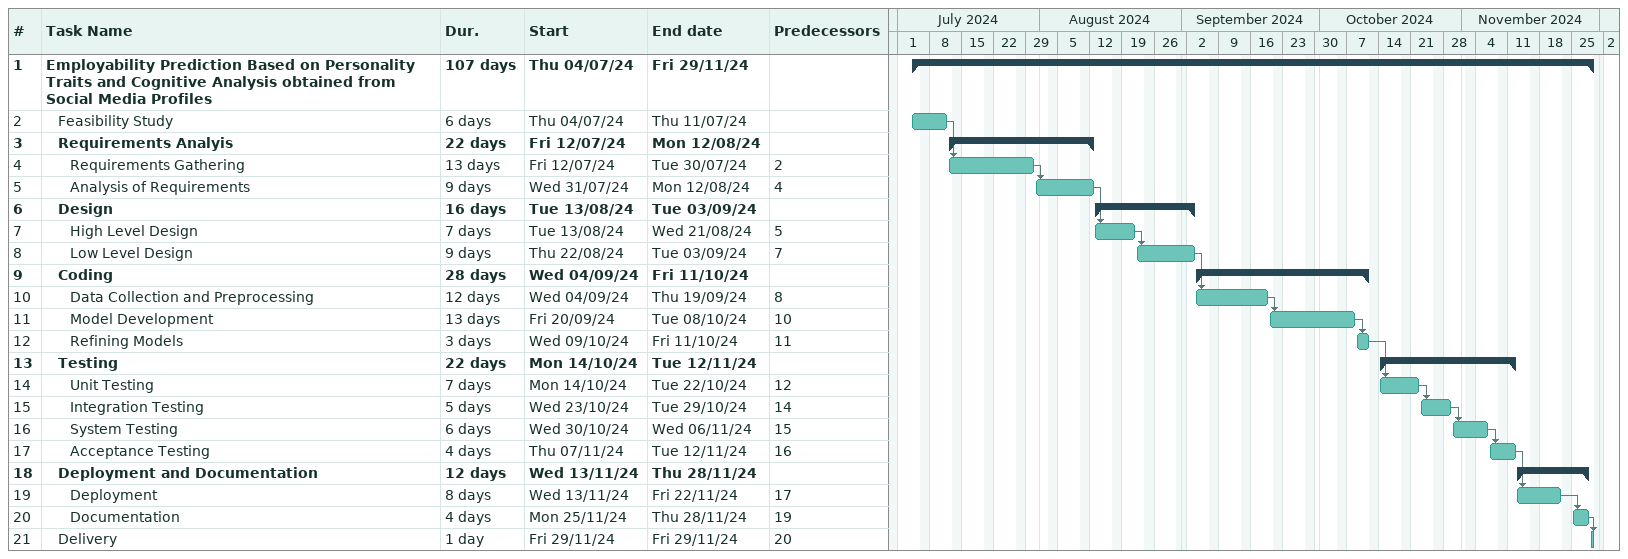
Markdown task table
| ID | Level | Task | Duration | Start | Finish | Predecessors |
|---|---|---|---|---|---|---|
| 1 | 1 | **Employability Prediction Based on Personality Traits and Cognitive Analysis obtained from Social Media Profiles** | 107d | 2024-07-04 | 2024-11-29 |  |
| 2 | 2 | Feasibility Study | 6d | 2024-07-04 | 2024-07-11 |  |
| 3 | 2 | **Requirements Analyis** | 22d | 2024-07-12 | 2024-08-12 |  |
| 4 | 3 | Requirements Gathering | 13d | 2024-07-12 | 2024-07-30 | 2 |
| 5 | 3 | Analysis of Requirements | 9d | 2024-07-31 | 2024-08-12 | 4 |
| 6 | 2 | **Design** | 16d | 2024-08-13 | 2024-09-03 |  |
| 7 | 3 | High Level Design | 7d | 2024-08-13 | 2024-08-21 | 5 |
| 8 | 3 | Low Level Design | 9d | 2024-08-22 | 2024-09-03 | 7 |
| 9 | 2 | **Coding** | 28d | 2024-09-04 | 2024-10-11 |  |
| 10 | 3 | Data Collection and Preprocessing | 12d | 2024-09-04 | 2024-09-19 | 8 |
| 11 | 3 | Model Development | 13d | 2024-09-20 | 2024-10-08 | 10 |
| 12 | 3 | Refining Models | 3d | 2024-10-09 | 2024-10-11 | 11 |
| 13 | 2 | **Testing** | 22d | 2024-10-14 | 2024-11-12 |  |
| 14 | 3 | Unit Testing | 7d | 2024-10-14 | 2024-10-22 | 12 |
| 15 | 3 | Integration Testing | 5d | 2024-10-23 | 2024-10-29 | 14 |
| 16 | 3 | System Testing | 6d | 2024-10-30 | 2024-11-06 | 15 |
| 17 | 3 | Acceptance Testing | 4d | 2024-11-07 | 2024-11-12 | 16 |
| 18 | 2 | **Deployment and Documentation** | 12d | 2024-11-13 | 2024-11-28 |  |
| 19 | 3 | Deployment | 8d | 2024-11-13 | 2024-11-22 | 17 |
| 20 | 3 | Documentation | 4d | 2024-11-25 | 2024-11-28 | 19 |
| 21 | 2 | Delivery | 1d | 2024-11-29 | 2024-11-29 | 20 |
